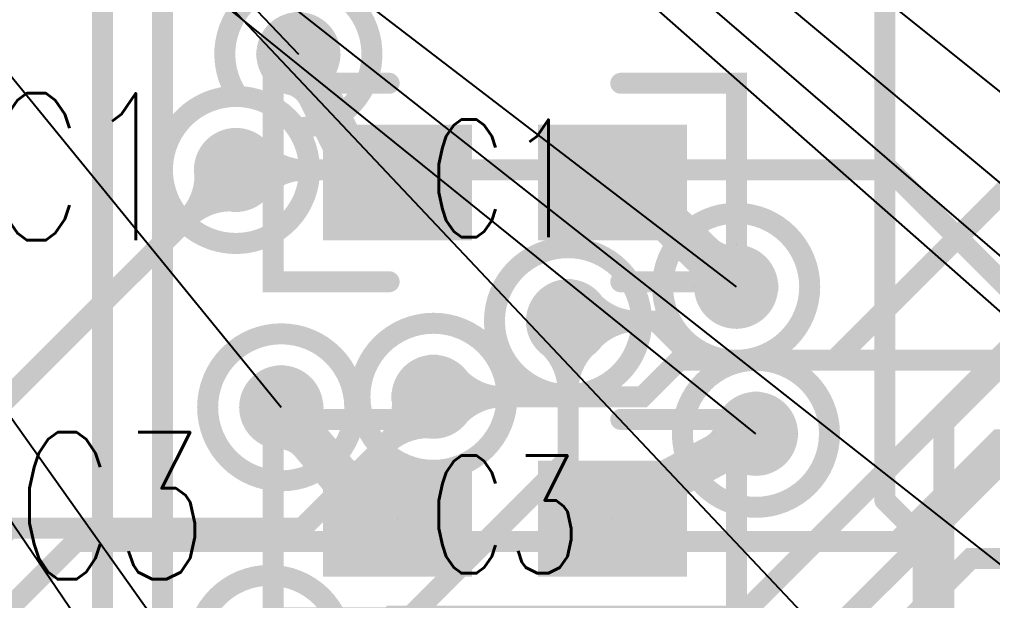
# Model space of a CAD drawing. Extents: x -4539 to 5978, y -4736 to 3041.
# Drawn here: x 764.5 to 996, y 735.5 to 873.8 of the extents above; entities that cross this region are included whole.
import ezdxf
from ezdxf.enums import TextEntityAlignment as Align

# ---------------------------------------------------------------- set-up
doc = ezdxf.new("R2010")
doc.units = 0
for name, pattern in [('SIG_10', [2, 1, 1]), ('SIG_11', [2, 1, 1]), ('SIG_173', [2, 1, 1]), ('SIG_192', [2, 1, 1]), ('SIG_194', [2, 1, 1]), ('SIG_196', [2, 1, 1]), ('SIG_21', [2, 1, 1]), ('SIG_23', [2, 1, 1]), ('SIG_6', [2, 1, 1]), ('SIG_7', [2, 1, 1]), ('SIG_8', [2, 1, 1]), ('SIG_9', [2, 1, 1])]:
    doc.linetypes.add(name, pattern=pattern)
doc.layers.get('0').update_dxf_attribs({"color": 254, "linetype": 'CONTINUOUS'})
for name, color, linetype in [('DRIL_NPLTE_THRU_01', 16, 'CONTINUOUS'), ('DRIL_NPLTE_THRU_02', 2, 'CONTINUOUS'), ('DRIL_NPLTE_THRU_03', 34, 'CONTINUOUS'), ('DRIL_NPLTE_THRU_04', 96, 'CONTINUOUS'), ('DRIL_NPLTE_THRU_05', 6, 'CONTINUOUS'), ('DRIL_NPLTE_THRU_06', 176, 'CONTINUOUS'), ('DRIL_PLTE_THRU_01', 16, 'CONTINUOUS'), ('DRIL_PLTE_THRU_02', 2, 'CONTINUOUS'), ('DRIL_PLTE_THRU_03', 34, 'CONTINUOUS'), ('DRIL_PLTE_THRU_04', 96, 'CONTINUOUS'), ('DRIL_PLTE_THRU_05', 6, 'CONTINUOUS'), ('DRIL_PLTE_THRU_06', 176, 'CONTINUOUS'), ('DRIL_SYMBOL', 254, 'CONTINUOUS'), ('LINK_00', 254, 'CONTINUOUS'), ('PADS_BOT', 5, 'CONTINUOUS'), ('PADS_INNER', 1, 'CONTINUOUS'), ('PADS_TOP', 1, 'CONTINUOUS'), ('PART_BOT_2DLINE_00', 4, 'CONTINUOUS'), ('PART_NAME_01', 6, 'CONTINUOUS'), ('PART_NAME_27', 3, 'CONTINUOUS'), ('PART_TOP_2DLINE_01', 6, 'CONTINUOUS'), ('POUR_VIATHERM_02', 56, 'CONTINUOUS'), ('POUR_VIATHERM_05', 216, 'CONTINUOUS'), ('POUR_VOID_02', 56, 'CONTINUOUS'), ('POUR_VOID_05', 216, 'CONTINUOUS'), ('TEAR_01', 1, 'CONTINUOUS'), ('TEAR_03', 43, 'CONTINUOUS'), ('TEAR_06', 5, 'CONTINUOUS'), ('TRACE_01', 1, 'CONTINUOUS'), ('TRACE_03', 43, 'CONTINUOUS'), ('TRACE_04', 3, 'CONTINUOUS'), ('TRACE_06', 5, 'CONTINUOUS'), ('VIAPTS', 1, 'CONTINUOUS')]:
    doc.layers.add(name, color=color, linetype=linetype)
doc.styles.add('W4', font='simplex', dxfattribs={"width": 0.75})
doc.styles.add('W5', font='simplex', dxfattribs={"width": 0.75})

# ---------------------------------------------------------------- blocks, each defined once
blk = doc.blocks.new('POUR_VOID_717')
at = {"layer": 'POUR_VOID_02', "const_width": 5}
blk.add_lwpolyline([(-5401.5, -5662, 1), (-5366.5, -5662, 1)], format="xyb", close=True, dxfattribs=at)
blk = doc.blocks.new('POUR_VOID_716')
at = {"layer": 'POUR_VOID_02', "const_width": 5}
blk.add_lwpolyline([(-5393.5, -5776, 1), (-5358.5, -5776, 1)], format="xyb", close=True, dxfattribs=at)
blk = doc.blocks.new('POUR_VOID_711')
at = {"layer": 'POUR_VOID_02', "const_width": 5}
blk.add_lwpolyline([(-5322.5, -5698, 1), (-5287.5, -5698, 1)], format="xyb", close=True, dxfattribs=at)
blk = doc.blocks.new('POUR_VOID_710')
at = {"layer": 'POUR_VOID_02', "const_width": 5}
blk.add_lwpolyline([(-5354.5, -5716, 1), (-5319.5, -5716, 1)], format="xyb", close=True, dxfattribs=at)
blk = doc.blocks.new('POUR_VOID_703')
at = {"layer": 'POUR_VOID_02', "const_width": 5}
blk.add_lwpolyline([(-5282.5, -5689.81, 1), (-5247.5, -5689.81, 1)], format="xyb", close=True, dxfattribs=at)
blk = doc.blocks.new('POUR_VOID_702')
at = {"layer": 'POUR_VOID_02', "const_width": 5}
blk.add_lwpolyline([(-5277.79, -5724.81, 1), (-5242.79, -5724.81, 1)], format="xyb", close=True, dxfattribs=at)
blk = doc.blocks.new('POUR_OUTLINE_418')
for name in ['POUR_VOID_717', 'POUR_VOID_703', 'POUR_VOID_711', 'POUR_VOID_710', 'POUR_VOID_702', 'POUR_VOID_716']:
    blk.add_blockref(name, (0, 0))
blk = doc.blocks.new('POUR_VIATHERM_859')
at = {"layer": 'POUR_VIATHERM_02'}
for points in [[(-5369.14, -5624.43), (-5369.14, -5624.43)], [(-5379.14, -5634.43), (-5379.14, -5634.43)], [(-5359.14, -5634.43), (-5359.14, -5634.43)], [(-5369.14, -5644.43), (-5369.14, -5644.43)]]:
    blk.add_lwpolyline(points, dxfattribs=at)
blk = doc.blocks.new('POUR_VIATHERM_860')
at = {"layer": 'POUR_VIATHERM_02'}
for points in [[(-5373.23, -5708.51), (-5373.23, -5708.51)], [(-5383.23, -5718.51), (-5383.23, -5718.51)], [(-5363.23, -5718.51), (-5363.23, -5718.51)], [(-5373.23, -5728.51), (-5373.23, -5728.51)]]:
    blk.add_lwpolyline(points, dxfattribs=at)
blk = doc.blocks.new('POUR_HEADER_0')
for name in ['POUR_OUTLINE_418', 'POUR_VIATHERM_859', 'POUR_VIATHERM_860']:
    blk.add_blockref(name, (6185, 6485))
blk = doc.blocks.new('POUR_VOID_285')
at = {"layer": 'POUR_VOID_05', "const_width": 5}
blk.add_lwpolyline([(-5383.45, -5644.51, -4.243832), (-5369.69, -5651.92, -4.243832)], format="xyb", close=True, dxfattribs=at)
blk = doc.blocks.new('POUR_VOID_284')
at = {"layer": 'POUR_VOID_05', "const_width": 5}
blk.add_lwpolyline([(-5390.73, -5718.51, 1), (-5355.73, -5718.51, 1)], format="xyb", close=True, dxfattribs=at)
blk = doc.blocks.new('POUR_VOID_282')
at = {"layer": 'POUR_VOID_05', "const_width": 5}
blk.add_lwpolyline([(-5322.5, -5698, 1), (-5287.5, -5698, 1)], format="xyb", close=True, dxfattribs=at)
blk = doc.blocks.new('POUR_VOID_281')
at = {"layer": 'POUR_VOID_05', "const_width": 5}
blk.add_lwpolyline([(-5354.5, -5716, 1), (-5319.5, -5716, 1)], format="xyb", close=True, dxfattribs=at)
blk = doc.blocks.new('POUR_VOID_187')
at = {"layer": 'POUR_VOID_05', "const_width": 5}
blk.add_lwpolyline([(-5512.5, -6133.48), (-5512.5, -5800.19, -3.466577), (-5507.13, -5782.34, -0.1761), (-5497.5, -5778.84), (-5393.27, -5778.84, -1.177785), (-5358.73, -5778.84), (-5198.11, -5778.84, -1.510886), (-5165.89, -5778.84), (-5047.53, -5778.84, -0.376162), (-5024.47, -5778.84), (-4850.53, -5778.84, -0.376162)], format="xyb", dxfattribs=at)
blk = doc.blocks.new('POUR_OUTLINE_162')
for name in ['POUR_VOID_187', 'POUR_VOID_285', 'POUR_VOID_282', 'POUR_VOID_281', 'POUR_VOID_284']:
    blk.add_blockref(name, (0, 0))
blk = doc.blocks.new('POUR_VIATHERM_413')
at = {"layer": 'POUR_VIATHERM_05'}
for points in [[(-5265, -5679.81), (-5265, -5679.81)], [(-5275, -5689.81), (-5275, -5689.81)], [(-5255, -5689.81), (-5255, -5689.81)], [(-5265, -5699.81), (-5265, -5699.81)]]:
    blk.add_lwpolyline(points, dxfattribs=at)
blk = doc.blocks.new('POUR_VIATHERM_414')
at = {"layer": 'POUR_VIATHERM_05'}
for points in [[(-5260.29, -5714.81), (-5260.29, -5714.81)], [(-5270.29, -5724.81), (-5270.29, -5724.81)], [(-5250.29, -5724.81), (-5250.29, -5724.81)], [(-5260.29, -5734.81), (-5260.29, -5734.81)]]:
    blk.add_lwpolyline(points, dxfattribs=at)
blk = doc.blocks.new('POUR_HEADER_3')
for name in ['POUR_OUTLINE_162', 'POUR_VIATHERM_413', 'POUR_VIATHERM_414']:
    blk.add_blockref(name, (6185, 6485))
blk = doc.blocks.new('SMOOTH_5')
at = {"const_width": 2.5}
blk.add_lwpolyline([(-1.25, 0, 1), (1.25, 0, 1)], format="xyb", close=True, dxfattribs=at)
blk = doc.blocks.new('PART_BODY_TOP_1')
at = {"layer": 'PART_TOP_2DLINE_01', "const_width": 5}
for points in [[(-27.56, 23.62), (-55.12, 23.62), (-55.12, -23.62), (-27.56, -23.62)], [(27.56, -23.62), (55.12, -23.62), (55.12, 23.62), (27.56, 23.62)]]:
    blk.add_lwpolyline(points, dxfattribs=at)
at = {"layer": 'PART_TOP_2DLINE_01'}
for p in [(-55.12, 23.62), (-27.56, 23.62), (27.56, 23.62), (55.12, 23.62), (-55.12, -23.62), (-27.56, -23.62), (27.56, -23.62), (55.12, -23.62)]:
    blk.add_blockref('SMOOTH_5', p, dxfattribs=at)
blk = doc.blocks.new('DRIL_SYMBOL_0')
at = {"layer": 'DRIL_SYMBOL', "const_width": 2}
for points in [[(0, -10), (0, 10)], [(-10, 0), (10, 0)]]:
    blk.add_lwpolyline(points, dxfattribs=at)
blk = doc.blocks.new('DRIL_HOLE_0')
blk.add_lwpolyline([(0, 0, 1), (0, 0, 1)], format="xyb", close=True)
blk.add_blockref('DRIL_SYMBOL_0', (0, 0))
blk = doc.blocks.new('PAD_0')
blk.add_lwpolyline([(0, 0), (0, 0)])
blk = doc.blocks.new('PAD_1')
at = {"const_width": 27.56}
blk.add_lwpolyline([(-17.72, 0), (17.72, 0)], dxfattribs=at)
blk = doc.blocks.new('STK_TOP_4')
at = {"layer": 'DRIL_NPLTE_THRU_01'}
blk.add_blockref('DRIL_HOLE_0', (0, 0), dxfattribs=at)
at = {"layer": 'DRIL_NPLTE_THRU_02'}
blk.add_blockref('DRIL_HOLE_0', (0, 0), dxfattribs=at)
at = {"layer": 'DRIL_NPLTE_THRU_03'}
blk.add_blockref('DRIL_HOLE_0', (0, 0), dxfattribs=at)
at = {"layer": 'DRIL_NPLTE_THRU_04'}
blk.add_blockref('DRIL_HOLE_0', (0, 0), dxfattribs=at)
at = {"layer": 'DRIL_NPLTE_THRU_05'}
blk.add_blockref('DRIL_HOLE_0', (0, 0), dxfattribs=at)
at = {"layer": 'DRIL_NPLTE_THRU_06'}
blk.add_blockref('DRIL_HOLE_0', (0, 0), dxfattribs=at)
at = {"layer": 'PADS_BOT'}
blk.add_blockref('PAD_0', (0, 0), dxfattribs=at)
at = {"layer": 'PADS_INNER'}
blk.add_blockref('PAD_0', (0, 0), dxfattribs=at)
at = {"layer": 'PADS_TOP'}
blk.add_blockref('PAD_1', (0, 0), dxfattribs=at)
blk = doc.blocks.new('SYM_TOP_3')
for name, p in [('PART_BODY_TOP_1', (0, 0)), ('STK_TOP_4', (-25.59, 0)), ('STK_TOP_4', (25.59, 0))]:
    blk.add_blockref(name, p)
blk = doc.blocks.new('PART_TOP_0')
blk.add_blockref('SYM_TOP_3', (0, 0))
at = {"layer": 'PART_NAME_01', "style": 'W5', "width": 0.75}
blk.add_text('C1', height=35, rotation=-180, dxfattribs=at).set_placement((100.79, -3.76), align=Align.MIDDLE_CENTER)
at = {"layer": 'PART_NAME_27', "style": 'W4', "width": 0.75}
blk.add_text('C1', height=28, rotation=-180, dxfattribs=at).set_placement((0, -15), align=Align.TOP_CENTER)
blk = doc.blocks.new('PART_TOP_22')
blk.add_blockref('SYM_TOP_3', (0, 0))
at = {"layer": 'PART_NAME_01', "style": 'W5', "width": 0.75}
blk.add_text('C3', height=35, rotation=-180, dxfattribs=at).set_placement((93.46, -3.05), align=Align.MIDDLE_CENTER)
at = {"layer": 'PART_NAME_27', "style": 'W4', "width": 0.75}
blk.add_text('C3', height=28, rotation=-180, dxfattribs=at).set_placement((0, -15), align=Align.TOP_CENTER)
blk = doc.blocks.new('PART_BODY_BOT_9')
at = {"layer": 'PART_BOT_2DLINE_00', "const_width": 5}
blk.add_lwpolyline([(-338.58, 265.75), (-42.32, 265.75), (-42.32, 232.53), (42.32, 232.53), (42.32, 265.75), (338.58, 265.75), (338.58, -265.75), (-338.58, -265.75)], close=True, dxfattribs=at)
blk = doc.blocks.new('SYM_BOT_11')
blk.add_blockref('PART_BODY_BOT_9', (0, 0))
blk = doc.blocks.new('PART_BOT_36')
blk.add_blockref('SYM_BOT_11', (0, 0))
blk = doc.blocks.new('TEAR_2008008000020')
at = {"const_width": 5}
for points in [[(-11.67, -11.67, 0.196262), (-7.36, -1.42)], [(-11.67, -11.67, 0.067729), (-6.11, -4.35)], [(-11.67, -11.67, -0.067729), (-4.35, -6.11)], [(-11.67, -11.67, -0.196262), (-1.42, -7.36)]]:
    blk.add_lwpolyline(points, format="xyb", dxfattribs=at)
for p in [(-7.36, -1.42), (-6.11, -4.35), (-4.35, -6.11), (-1.42, -7.36), (-11.67, -11.67), (-11.67, -11.67), (-11.67, -11.67), (-11.67, -11.67)]:
    blk.add_blockref('SMOOTH_5', p)
blk = doc.blocks.new('TRACE_3109')
at = {"layer": 'TRACE_06', "linetype": 'SIG_6', "const_width": 5}
blk.add_lwpolyline([(499.21, 320.24), (499.21, 372.01), (508.66, 381.46), (508.66, 516.89), (748.43, 756.65), (748.43, 770.43), (816, 838)], dxfattribs=at)
at = {"layer": 'TEAR_06'}
blk.add_blockref('TEAR_2008008000020', (816, 838), dxfattribs=at)
at = {"layer": 'TRACE_06'}
blk.add_blockref('SMOOTH_5', (816, 838), dxfattribs=at)
blk = doc.blocks.new('TEAR_2008008000021')
at = {"const_width": 5}
for points in [[(16.5, 0, -0.196262), (6.21, 4.2)], [(16.5, 0, 0.196262), (6.21, -4.2)], [(16.5, 0, -0.067729), (7.4, 1.24)], [(16.5, 0, 0.067729), (7.4, -1.24)]]:
    blk.add_lwpolyline(points, format="xyb", dxfattribs=at)
for p in [(6.21, 4.2), (7.4, 1.24), (16.5, 0), (16.5, 0), (16.5, 0), (16.5, 0), (7.4, -1.24), (6.21, -4.2)]:
    blk.add_blockref('SMOOTH_5', p)
blk = doc.blocks.new('TRACE_1302')
at = {"layer": 'TRACE_03', "linetype": 'SIG_6', "const_width": 5}
blk.add_lwpolyline([(816, 838), (971.59, 838), (1001.09, 808.5), (1181.5, 808.5), (1200, 827)], dxfattribs=at)
at = {"layer": 'TEAR_03'}
blk.add_blockref('TEAR_2008008000021', (816, 838), dxfattribs=at)
at = {"layer": 'TRACE_03'}
for p in [(816, 838), (971.59, 838)]:
    blk.add_blockref('SMOOTH_5', p, dxfattribs=at)
blk = doc.blocks.new('TEAR_2008008000025')
at = {"const_width": 5}
for points in [[(16.5, 0, -0.196262), (6.21, 4.2)], [(16.5, 0, 0.196262), (6.21, -4.2)], [(16.5, 0, -0.067729), (7.4, 1.24)], [(16.5, 0, 0.067729), (7.4, -1.24)]]:
    blk.add_lwpolyline(points, format="xyb", dxfattribs=at)
for p in [(6.21, 4.2), (7.4, 1.24), (16.5, 0), (16.5, 0), (16.5, 0), (16.5, 0), (7.4, -1.24), (6.21, -4.2)]:
    blk.add_blockref('SMOOTH_5', p)
blk = doc.blocks.new('TRACE_514')
at = {"layer": 'TRACE_03', "linetype": 'SIG_7', "const_width": 5}
blk.add_lwpolyline([(863, 784), (912.76, 784), (921.45, 792.69), (1044.39, 792.69), (1047.08, 790), (1163, 790)], dxfattribs=at)
at = {"layer": 'TEAR_03'}
blk.add_blockref('TEAR_2008008000025', (863, 784), dxfattribs=at)
at = {"layer": 'TRACE_03'}
for p in [(921.45, 792.69), (863, 784), (912.76, 784)]:
    blk.add_blockref('SMOOTH_5', p, dxfattribs=at)
blk = doc.blocks.new('TEAR_2008008000028')
at = {"const_width": 5}
for points in [[(-11.67, -11.67, 0.196262), (-7.36, -1.42)], [(-11.67, -11.67, 0.067729), (-6.11, -4.35)], [(-11.67, -11.67, -0.067729), (-4.35, -6.11)], [(-11.67, -11.67, -0.196262), (-1.42, -7.36)]]:
    blk.add_lwpolyline(points, format="xyb", dxfattribs=at)
for p in [(-7.36, -1.42), (-6.11, -4.35), (-4.35, -6.11), (-1.42, -7.36), (-11.67, -11.67), (-11.67, -11.67), (-11.67, -11.67), (-11.67, -11.67)]:
    blk.add_blockref('SMOOTH_5', p)
blk = doc.blocks.new('TRACE_516')
at = {"layer": 'TRACE_06', "linetype": 'SIG_7', "const_width": 5}
blk.add_lwpolyline([(518.9, 320.24), (518.9, 509.41), (762.2, 752.72), (831.72, 752.72), (863, 784)], dxfattribs=at)
at = {"layer": 'TEAR_06'}
blk.add_blockref('TEAR_2008008000028', (863, 784), dxfattribs=at)
at = {"layer": 'TRACE_06'}
for p in [(863, 784), (762.2, 752.72), (831.72, 752.72)]:
    blk.add_blockref('SMOOTH_5', p, dxfattribs=at)
blk = doc.blocks.new('TRACE_524')
at = {"layer": 'TRACE_01', "linetype": 'SIG_8', "const_width": 5}
blk.add_lwpolyline([(744, 662), (786.44, 704.44), (842.63, 704.44), (858.04, 719.85), (949.75, 719.85), (1014.95, 785.06), (1070.18, 785.06), (1082.68, 772.56), (1082.68, 762.88), (1095.18, 750.37), (1163.76, 750.37), (1181.1, 767.72)], dxfattribs=at)
blk = doc.blocks.new('TRACE_520')
at = {"layer": 'TRACE_01', "linetype": 'SIG_9', "const_width": 5}
blk.add_lwpolyline([(824, 724), (845.27, 724), (853.06, 731.79), (936.01, 731.79), (1009.84, 805.62), (1037, 805.62), (1055.81, 824.43), (1070.18, 824.43), (1082.68, 811.93), (1082.68, 802.25), (1095.18, 789.74), (1124.39, 789.74), (1141.73, 807.09)], dxfattribs=at)
blk = doc.blocks.new('TEAR_2008008000039')
at = {"const_width": 5}
for points in [[(0, -16.5, 0.196262), (-4.2, -6.21)], [(0, -16.5, -0.196262), (4.2, -6.21)], [(0, -16.5, 0.067729), (-1.24, -7.4)], [(0, -16.5, -0.067729), (1.24, -7.4)]]:
    blk.add_lwpolyline(points, format="xyb", dxfattribs=at)
for p in [(-4.2, -6.21), (4.2, -6.21), (-1.24, -7.4), (1.24, -7.4), (0, -16.5), (0, -16.5), (0, -16.5), (0, -16.5)]:
    blk.add_blockref('SMOOTH_5', p)
blk = doc.blocks.new('TRACE_3110')
at = {"layer": 'TRACE_06', "linetype": 'SIG_10', "const_width": 5}
blk.add_lwpolyline([(577.95, 320.24), (577.95, 365.26), (600.77, 388.09), (622.01, 388.09), (679, 445.08), (679, 553.15), (895, 769.15), (895, 802)], dxfattribs=at)
at = {"layer": 'TEAR_06'}
blk.add_blockref('TEAR_2008008000039', (895, 802), dxfattribs=at)
at = {"layer": 'TRACE_06'}
for p in [(895, 802), (895, 769.15)]:
    blk.add_blockref('SMOOTH_5', p, dxfattribs=at)
blk = doc.blocks.new('TEAR_2008008000040')
at = {"const_width": 5}
for points in [[(16.5, 0, -0.196262), (6.21, 4.2)], [(16.5, 0, 0.196262), (6.21, -4.2)], [(16.5, 0, -0.067729), (7.4, 1.24)], [(16.5, 0, 0.067729), (7.4, -1.24)]]:
    blk.add_lwpolyline(points, format="xyb", dxfattribs=at)
for p in [(6.21, 4.2), (7.4, 1.24), (16.5, 0), (16.5, 0), (16.5, 0), (16.5, 0), (7.4, -1.24), (6.21, -4.2)]:
    blk.add_blockref('SMOOTH_5', p)
blk = doc.blocks.new('TEAR_2008008000041')
at = {"const_width": 5}
for points in [[(-11.42, 11.42, 0.196262), (-1.4, 7.21)], [(-11.42, 11.42, -0.196262), (-7.21, 1.4)], [(-11.42, 11.42, 0.067729), (-4.26, 5.98)], [(-11.42, 11.42, -0.067729), (-5.98, 4.26)]]:
    blk.add_lwpolyline(points, format="xyb", dxfattribs=at)
for p in [(-11.42, 11.42), (-11.42, 11.42), (-11.42, 11.42), (-11.42, 11.42), (-1.4, 7.21), (-4.26, 5.98), (-5.98, 4.26), (-7.21, 1.4)]:
    blk.add_blockref('SMOOTH_5', p)
blk = doc.blocks.new('TRACE_1140')
at = {"layer": 'TRACE_01', "linetype": 'SIG_10', "const_width": 5}
blk.add_lwpolyline([(895, 802), (915.97, 802), (925.28, 792.69), (958.41, 792.69), (1029.52, 863.8), (1070.18, 863.8), (1082.68, 851.3), (1082.68, 826.77), (1102.36, 807.09)], dxfattribs=at)
at = {"layer": 'TEAR_01'}
for name, p in [('TEAR_2008008000041', (1102.36, 807.09)), ('TEAR_2008008000040', (895, 802))]:
    blk.add_blockref(name, p, dxfattribs=at)
at = {"layer": 'TRACE_01'}
for p in [(1029.52, 863.8), (1070.18, 863.8), (1082.68, 851.3), (1082.68, 826.77), (1102.36, 807.09), (895, 802), (915.97, 802), (925.28, 792.69), (958.41, 792.69)]:
    blk.add_blockref('SMOOTH_5', p, dxfattribs=at)
blk = doc.blocks.new('TRACE_502')
at = {"layer": 'TRACE_06', "linetype": 'SIG_11', "const_width": 5}
blk.add_lwpolyline([(922.05, 320.24), (922.05, 541.58), (984.42, 603.95), (984.42, 777.79), (1040.32, 833.68)], dxfattribs=at)
at = {"layer": 'TRACE_06'}
blk.add_blockref('SMOOTH_5', (984.42, 777.79), dxfattribs=at)
blk = doc.blocks.new('TRACE_550')
at = {"layer": 'TRACE_01', "linetype": 'SIG_21', "const_width": 5}
blk.add_lwpolyline([(403, 605), (721.85, 605), (809.02, 692.18), (884.91, 692.18), (897.16, 704.43), (949.75, 704.43), (990.82, 745.5), (1025.25, 745.5), (1032, 738.75), (1047.68, 738.75), (1054.62, 745.69), (1085.02, 745.69), (1102.36, 728.35)], dxfattribs=at)
at = {"layer": 'TRACE_01'}
blk.add_blockref('SMOOTH_5', (990.82, 745.5), dxfattribs=at)
blk = doc.blocks.new('TRACE_642')
at = {"layer": 'TRACE_03', "linetype": 'SIG_23', "const_width": 5}
blk.add_lwpolyline([(676, 713), (741.38, 713), (777.97, 749.59), (973.36, 749.59), (997.51, 773.75), (1100.5, 773.75), (1101.75, 772.5), (1186.5, 772.5), (1201, 787)], dxfattribs=at)
at = {"layer": 'TRACE_03'}
for p in [(997.51, 773.75), (777.97, 749.59), (973.36, 749.59)]:
    blk.add_blockref('SMOOTH_5', p, dxfattribs=at)
blk = doc.blocks.new('SMOOTH_10')
at = {"const_width": 5}
blk.add_lwpolyline([(-2.5, 0, 1), (2.5, 0, 1)], format="xyb", close=True, dxfattribs=at)
blk = doc.blocks.new('TEAR_2008008000990')
at = {"const_width": 10}
for points in [[(4.9, -9.85, -0.196261), (4.35, -2.46)], [(4.9, -9.85, 0.196261), (-0.66, -4.96)]]:
    blk.add_lwpolyline(points, format="xyb", dxfattribs=at)
for p in [(4.35, -2.46), (-0.66, -4.96), (4.9, -9.85), (4.9, -9.85)]:
    blk.add_blockref('SMOOTH_10', p)
blk = doc.blocks.new('TRACE_68')
at = {"layer": 'TRACE_01', "linetype": 'SIG_173', "const_width": 10}
blk.add_lwpolyline([(830.86, 865.57), (841.69, 843.78), (846.06, 835), (854.41, 835)], dxfattribs=at)
at = {"layer": 'TEAR_01'}
blk.add_blockref('TEAR_2008008000990', (830.86, 865.57), dxfattribs=at)
at = {"layer": 'TRACE_01'}
for p in [(830.86, 865.57), (841.69, 843.78)]:
    blk.add_blockref('SMOOTH_10', p, dxfattribs=at)
blk = doc.blocks.new('TEAR_2008008000991')
at = {"const_width": 10}
for points in [[(7.09, -8.41, -0.196262), (4.81, -1.36)], [(7.09, -8.41, 0.196262), (0.53, -4.97)]]:
    blk.add_lwpolyline(points, format="xyb", dxfattribs=at)
for p in [(4.81, -1.36), (0.53, -4.97), (7.09, -8.41), (7.09, -8.41)]:
    blk.add_blockref('SMOOTH_10', p)
blk = doc.blocks.new('TRACE_64')
at = {"layer": 'TRACE_01', "linetype": 'SIG_173', "const_width": 10}
blk.add_lwpolyline([(826.77, 781.49), (849.09, 755), (854.41, 755)], dxfattribs=at)
at = {"layer": 'TEAR_01'}
blk.add_blockref('TEAR_2008008000991', (826.77, 781.49), dxfattribs=at)
at = {"layer": 'TRACE_01'}
for p in [(826.77, 781.49), (849.09, 755), (854.41, 755)]:
    blk.add_blockref('SMOOTH_10', p, dxfattribs=at)
blk = doc.blocks.new('TRACE_2818')
at = {"layer": 'TRACE_04', "linetype": 'SIG_192', "const_width": 5}
blk.add_lwpolyline([(970.38, 759.37), (970.38, 1217.58)], dxfattribs=at)
at = {"layer": 'TRACE_04'}
blk.add_blockref('SMOOTH_5', (970.38, 759.37), dxfattribs=at)
blk = doc.blocks.new('TRACE_2828')
at = {"layer": 'TRACE_04', "linetype": 'SIG_194', "const_width": 5}
blk.add_lwpolyline([(798.5, 738.5), (798.5, 478.39), (879.58, 397.31), (879.58, 166.96), (893.79, 152.74), (1062.6, 152.74), (1095, 185.14)], dxfattribs=at)
at = {"layer": 'TRACE_04'}
blk.add_blockref('SMOOTH_5', (798.5, 738.5), dxfattribs=at)
blk = doc.blocks.new('TEAR_2008008001206')
at = {"const_width": 10}
for points in [[(-9.71, -5.17, 0.196262), (-4.97, 0.52)], [(-9.71, -5.17, -0.196262), (-2.34, -4.42)]]:
    blk.add_lwpolyline(points, format="xyb", dxfattribs=at)
for p in [(-4.97, 0.52), (-2.34, -4.42), (-9.71, -5.17), (-9.71, -5.17)]:
    blk.add_blockref('SMOOTH_10', p)
blk = doc.blocks.new('TRACE_66')
at = {"layer": 'TRACE_01', "linetype": 'SIG_196', "const_width": 10}
blk.add_lwpolyline([(905.59, 755), (905.59, 763.78), (918.31, 763.78), (939.71, 775.19)], dxfattribs=at)
at = {"layer": 'TEAR_01'}
blk.add_blockref('TEAR_2008008001206', (939.71, 775.19), dxfattribs=at)
at = {"layer": 'TRACE_01'}
for p in [(939.71, 775.19), (905.59, 763.78), (918.31, 763.78), (905.59, 755)]:
    blk.add_blockref('SMOOTH_10', p, dxfattribs=at)
blk = doc.blocks.new('TEAR_2008008001214')
at = {"const_width": 10}
for points in [[(-7.93, 7.62, 0.196261), (-1.05, 4.89)], [(-7.93, 7.62, -0.196262), (-4.93, 0.85)]]:
    blk.add_lwpolyline(points, format="xyb", dxfattribs=at)
for p in [(-7.93, 7.62), (-7.93, 7.62), (-1.05, 4.89), (-4.93, 0.85)]:
    blk.add_blockref('SMOOTH_10', p)
blk = doc.blocks.new('TRACE_72')
at = {"layer": 'TRACE_01', "linetype": 'SIG_196', "const_width": 10}
blk.add_lwpolyline([(905.59, 835), (909.17, 835), (935, 810.19)], dxfattribs=at)
at = {"layer": 'TEAR_01'}
blk.add_blockref('TEAR_2008008001214', (935, 810.19), dxfattribs=at)
at = {"layer": 'TRACE_01'}
for p in [(905.59, 835), (909.17, 835), (935, 810.19)]:
    blk.add_blockref('SMOOTH_10', p, dxfattribs=at)
blk = doc.blocks.new('DRIL_SYMBOL_7')
at = {"layer": 'DRIL_SYMBOL', "const_width": 2}
for points in [[(0, -10), (0, 10)], [(-10, 0), (10, 0)]]:
    blk.add_lwpolyline(points, dxfattribs=at)
blk = doc.blocks.new('DRIL_HOLE_7')
at = {"const_width": 3.5}
blk.add_lwpolyline([(-1.75, 0, 1), (1.75, 0, 1)], format="xyb", close=True, dxfattribs=at)
blk.add_blockref('DRIL_SYMBOL_7', (0, 0))
blk = doc.blocks.new('PAD_15')
at = {"const_width": 10}
blk.add_lwpolyline([(0, -5, 1), (0, 5, 1)], format="xyb", close=True, dxfattribs=at)
blk = doc.blocks.new('STK_TOP_26')
at = {"layer": 'DRIL_PLTE_THRU_01'}
blk.add_blockref('DRIL_HOLE_7', (0, 0), dxfattribs=at)
at = {"layer": 'DRIL_PLTE_THRU_02'}
blk.add_blockref('DRIL_HOLE_7', (0, 0), dxfattribs=at)
at = {"layer": 'DRIL_PLTE_THRU_03'}
blk.add_blockref('DRIL_HOLE_7', (0, 0), dxfattribs=at)
at = {"layer": 'DRIL_PLTE_THRU_04'}
blk.add_blockref('DRIL_HOLE_7', (0, 0), dxfattribs=at)
at = {"layer": 'DRIL_PLTE_THRU_05'}
blk.add_blockref('DRIL_HOLE_7', (0, 0), dxfattribs=at)
at = {"layer": 'DRIL_PLTE_THRU_06'}
blk.add_blockref('DRIL_HOLE_7', (0, 0), dxfattribs=at)
at = {"layer": 'PADS_BOT'}
blk.add_blockref('PAD_15', (0, 0), dxfattribs=at)
at = {"layer": 'PADS_INNER'}
blk.add_blockref('PAD_15', (0, 0), dxfattribs=at)
at = {"layer": 'PADS_TOP'}
blk.add_blockref('PAD_15', (0, 0), dxfattribs=at)
blk = doc.blocks.new('SYM_TOP_2')
blk.add_blockref('STK_TOP_26', (0, 0))

msp = doc.modelspace()

# ---------------------------------------------------------------- linework, layer by layer
at = {"layer": 'LINK_00', "linetype": 'SIG_196'}
for p, q in [((166.14, 1400), (935, 810.19)), ((939.71, 775.19), (166.14, 1400)), ((1625.96, 248.76), (166.14, 1400))]:
    msp.add_line(p, q, dxfattribs=at)
at = {"layer": 'LINK_00', "linetype": 'SIG_173'}
for p, q in [((322.05, 1400), (1428.51, 225.17)), ((1672.22, 270.89), (322.05, 1400)), ((322.05, 1400), (1178.32, 192.83)), ((1748.44, 170.49), (322.05, 1400)), ((820.69, 669), (322.05, 1400)), ((322.05, 1400), (1279.53, 629.92)), ((322.05, 1400), (1240.16, 590.55)), ((322.05, 1400), (830.86, 865.57)), ((826.77, 781.49), (322.05, 1400))]:
    msp.add_line(p, q, dxfattribs=at)
at = {"layer": 'TRACE_04', "linetype": 'SIG_194', "const_width": 5}
msp.add_lwpolyline([(798.5, 1068.12), (798.5, 738.5)], dxfattribs=at)
at = {"layer": 'TRACE_04', "linetype": 'SIG_192', "const_width": 5}
for points in [[(970.38, 759.37), (979.46, 750.29)], [(979.46, 608.54), (979.46, 750.29)]]:
    msp.add_lwpolyline(points, dxfattribs=at)

# ---------------------------------------------------------------- block references
at = {"linetype": 'SIG_173'}
msp.add_blockref('POUR_HEADER_0', (15, 15), dxfattribs=at)
at = {"linetype": 'SIG_196'}
msp.add_blockref('POUR_HEADER_3', (15, 15), dxfattribs=at)
for name in ['TRACE_2818', 'TRACE_68', 'TRACE_1140', 'TRACE_1302', 'TRACE_3109', 'TRACE_72', 'TRACE_502', 'TRACE_520', 'TRACE_3110', 'TRACE_514', 'TRACE_642', 'TRACE_524', 'TRACE_516', 'TRACE_64', 'TRACE_66', 'TRACE_550', 'TRACE_2828']:
    msp.add_blockref(name, (0, 0))
at = {"xscale": -1, "rotation": -90}
msp.add_blockref('PART_BOT_36', (1050, 710), dxfattribs=at)
at = {"rotation": 180}
for name, p in [('PART_TOP_0', (880, 835)), ('PART_TOP_22', (880, 755))]:
    msp.add_blockref(name, p, dxfattribs=at)
at = {"layer": 'TRACE_04'}
for p in [(970.38, 759.37), (979.46, 750.29), (979.46, 750.29), (798.5, 738.5)]:
    msp.add_blockref('SMOOTH_5', p, dxfattribs=at)
at = {"layer": 'VIAPTS', "linetype": 'SIG_173'}
for p in [(830.86, 865.57), (826.77, 781.49)]:
    msp.add_blockref('SYM_TOP_2', p, dxfattribs=at)
at = {"layer": 'VIAPTS', "linetype": 'SIG_6'}
msp.add_blockref('SYM_TOP_2', (816, 838), dxfattribs=at)
at = {"layer": 'VIAPTS', "linetype": 'SIG_196'}
for p in [(935, 810.19), (939.71, 775.19)]:
    msp.add_blockref('SYM_TOP_2', p, dxfattribs=at)
at = {"layer": 'VIAPTS', "linetype": 'SIG_10'}
msp.add_blockref('SYM_TOP_2', (895, 802), dxfattribs=at)
at = {"layer": 'VIAPTS', "linetype": 'SIG_7'}
msp.add_blockref('SYM_TOP_2', (863, 784), dxfattribs=at)

doc.saveas('drawing.dxf')
